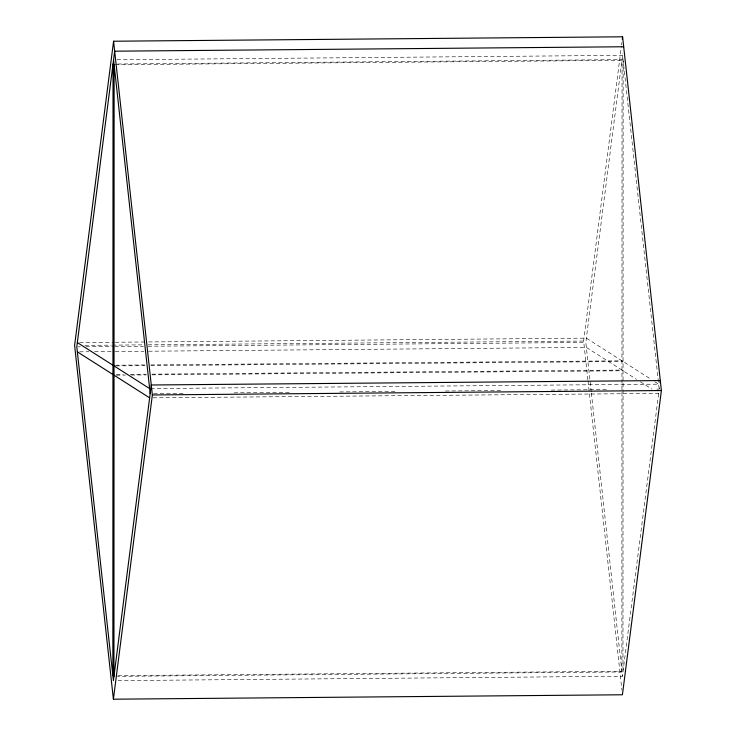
<?xml version="1.0" encoding="UTF-8"?>
<svg xmlns="http://www.w3.org/2000/svg" width="736" height="736" viewBox="0 0 736 736"><rect width="100%" height="100%" fill="white"/><g stroke="black" fill="none" stroke-linecap="round" stroke-linejoin="round"><path stroke-width="0.55" stroke-dasharray="3.68 2.76" d="M587.88 379.84L583.63 341.044L621.432 45.917M621.58 44.776L621.874 42.495M591.238 391.883L585.819 342.433L622.868 53.194M117.999 680.625L622.426 676.246L659.07 390.218M656.908 389.16L659.208 389.142L659.612 385.931M117.024 59.726L622.592 55.338L659.208 389.142M117.622 64.004L622.049 59.616L621.883 671.26L117.456 675.639M115.267 64.731L623.144 60.315L622.978 671.959L117.401 676.347M79.644 342.553L114.117 342.249M115.267 342.24L143.989 341.992M148.589 341.955L586.362 338.146L650.964 379.261M84.944 345.377L111.375 345.147M112.525 345.138L143.548 344.862M148.148 344.825L583.63 341.044M77.942 346.849L80.242 346.831M85.992 346.776L113.565 346.536M114.715 346.527L143.437 346.279M148.037 346.242L585.819 342.433M79.644 351.817L88.835 351.744M94.576 351.688L114.108 351.523M115.258 351.514L143.989 351.256M148.58 351.219L586.362 347.42L636.53 379.344M115.239 365.212L145.112 364.946M150.862 364.9L621.966 360.806M116.334 365.902L145.066 365.654M150.806 365.608L623.061 361.505M116.389 374.468L123.28 374.403M130.18 374.348L146.262 374.21M152.012 374.155L621.966 370.07M116.334 375.176L125.525 375.093M131.275 375.047L146.206 374.918M151.956 374.863L623.061 370.769M150.788 388.571L658.656 384.164L654.81 381.708M153.631 393.539L183.503 393.272M234.066 392.84L290.361 392.352M339.774 391.92L396.078 391.432M445.482 391L500.636 390.522M551.2 390.08L608.644 389.583M153.079 397.817L658.656 393.429L656.733 392.205M640.375 381.791L651.921 389.142M591.367 393.024L622.426 676.246M588.009 380.981L621.92 690.212"/><path stroke-width="1.1" d="M112.856 675.685L113.022 64.041M113.951 676.384L114.117 64.74M113.583 41.225L74.603 345.46L113.399 699.2L622.417 694.775L661.397 390.54L622.601 36.8L113.583 41.225L152.37 394.956L113.399 699.2M622.306 39.082L622.601 36.8M660.026 382.711L660.302 380.576L151.285 384.992L113.408 680.662L76.792 346.858L114.669 51.189L623.696 46.764M152.37 394.956L661.397 390.54M77.344 342.571L149.638 388.58M77.344 351.836L149.638 397.854M113.574 59.754L150.181 393.567"/></g></svg>
